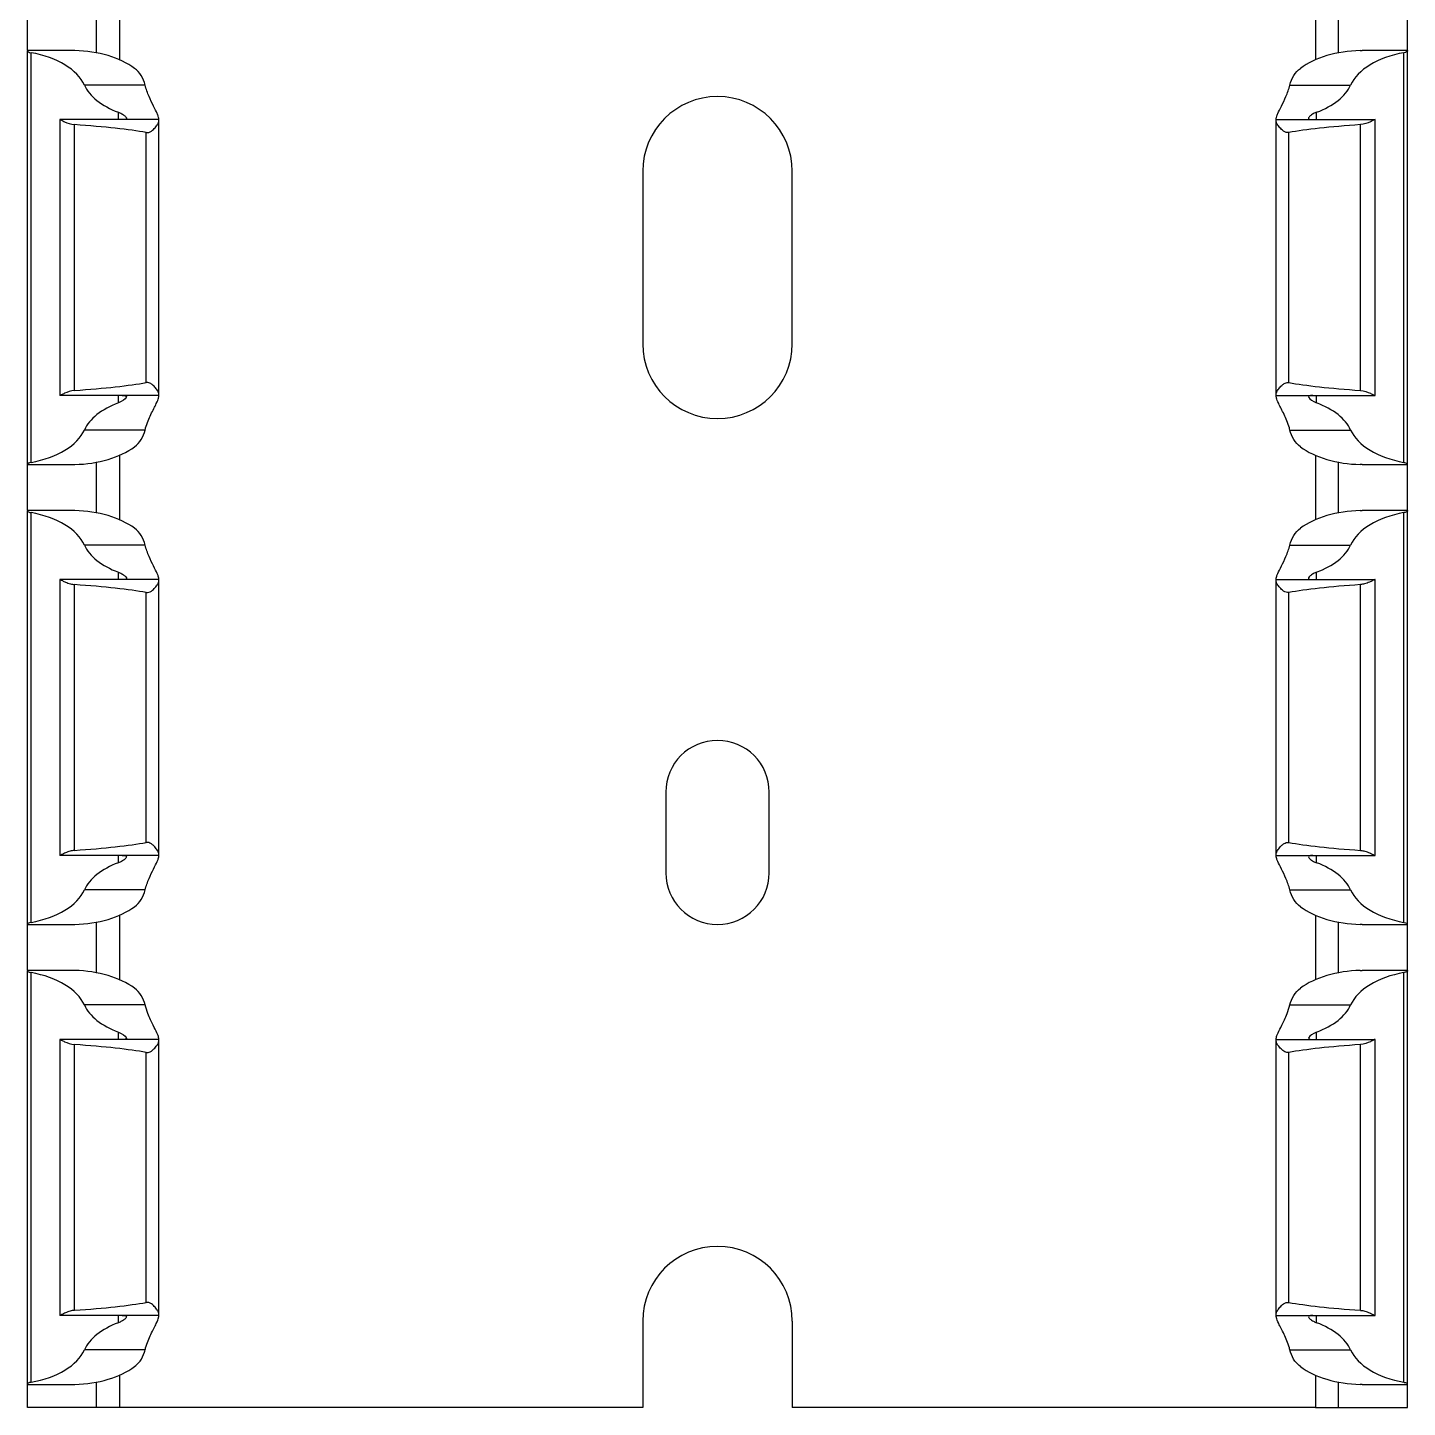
# Model space of a CAD drawing. Header units: millimetres. Extents: x -2573 to 2942, y -1220 to 2800.
# Drawn here: x 2882.4 to 2942.4, y 1462.6 to 1522.6 of the extents above; entities that cross this region are included whole.
import ezdxf

# ---------------------------------------------------------------- set-up
doc = ezdxf.new("R2010")
doc.units = ezdxf.units.MM

msp = doc.modelspace()

# ---------------------------------------------------------------- linework, layer by layer
at = {"linetype": 'Continuous', "lineweight": 30}
for p, q in [((2886.402, 1524.049), (2886.402, 1521.243)), ((2938.402, 1524.049), (2938.402, 1521.243)), ((2882.402, 1521.646), (2882.402, 1523.646)), ((2885.402, 1521.545), (2885.402, 1523.746)), ((2939.402, 1521.545), (2939.402, 1523.746)), ((2942.402, 1521.646), (2942.402, 1523.646)), ((2884.368, 1521.646), (2882.402, 1521.646)), ((2882.402, 1521.646), (2882.402, 1521.617)), ((2882.402, 1503.675), (2882.402, 1521.617)), ((2942.402, 1521.646), (2940.436, 1521.646)), ((2942.402, 1521.646), (2942.402, 1521.617)), ((2942.402, 1503.675), (2942.402, 1521.617)), ((2882.552, 1503.737), (2882.552, 1521.555)), ((2942.252, 1503.737), (2942.252, 1521.555)), ((2887.51, 1520.146), (2884.871, 1520.146)), ((2937.293, 1520.146), (2939.932, 1520.146)), ((2883.802, 1518.646), (2883.802, 1506.646)), ((2883.802, 1518.646), (2883.805, 1518.646)), ((2888.102, 1518.646), (2883.805, 1518.646)), ((2886.352, 1518.646), (2886.352, 1518.964)), ((2888.102, 1518.646), (2888.102, 1518.703)), ((2888.102, 1518.562), (2888.102, 1518.646)), ((2936.702, 1518.646), (2936.702, 1518.703)), ((2936.702, 1518.562), (2936.702, 1518.646)), ((2936.702, 1518.646), (2940.998, 1518.646)), ((2938.452, 1518.646), (2938.452, 1518.964)), ((2941.002, 1518.646), (2940.998, 1518.646)), ((2941.002, 1506.646), (2941.002, 1518.646)), ((2884.441, 1506.867), (2884.441, 1518.425)), ((2887.558, 1507.21), (2887.558, 1518.082)), ((2888.102, 1506.73), (2888.102, 1518.562)), ((2936.702, 1506.73), (2936.702, 1518.562)), ((2937.245, 1507.21), (2937.245, 1518.082)), ((2940.363, 1506.867), (2940.363, 1518.425)), ((2909.152, 1516.396), (2909.152, 1508.896)), ((2915.652, 1508.896), (2915.652, 1516.396)), ((2883.805, 1506.646), (2883.802, 1506.646)), ((2888.102, 1506.646), (2883.805, 1506.646)), ((2886.352, 1506.328), (2886.352, 1506.646)), ((2888.102, 1506.646), (2888.102, 1506.73)), ((2888.102, 1506.589), (2888.102, 1506.646)), ((2936.702, 1506.646), (2936.702, 1506.73)), ((2936.702, 1506.646), (2940.998, 1506.646)), ((2936.702, 1506.589), (2936.702, 1506.646)), ((2938.452, 1506.328), (2938.452, 1506.646)), ((2940.998, 1506.646), (2941.002, 1506.646)), ((2887.51, 1505.146), (2884.871, 1505.146)), ((2937.293, 1505.146), (2939.932, 1505.146)), ((2882.402, 1503.646), (2882.402, 1503.675)), ((2882.402, 1503.646), (2884.364, 1503.646)), ((2882.402, 1501.646), (2882.402, 1503.646)), ((2885.402, 1501.545), (2885.402, 1503.746)), ((2886.402, 1504.049), (2886.402, 1501.243)), ((2938.402, 1504.049), (2938.402, 1501.243)), ((2939.402, 1501.545), (2939.402, 1503.746)), ((2940.439, 1503.646), (2942.402, 1503.646)), ((2942.402, 1503.646), (2942.402, 1503.675)), ((2942.402, 1501.646), (2942.402, 1503.646)), ((2884.368, 1501.646), (2882.402, 1501.646)), ((2882.402, 1501.646), (2882.402, 1501.617)), ((2882.402, 1483.675), (2882.402, 1501.617)), ((2882.552, 1483.737), (2882.552, 1501.555)), ((2942.402, 1501.646), (2940.436, 1501.646)), ((2942.252, 1483.737), (2942.252, 1501.555)), ((2942.402, 1501.646), (2942.402, 1501.617)), ((2942.402, 1483.675), (2942.402, 1501.617)), ((2887.51, 1500.146), (2884.871, 1500.146)), ((2937.293, 1500.146), (2939.932, 1500.146)), ((2886.352, 1498.646), (2886.352, 1498.964)), ((2938.452, 1498.646), (2938.452, 1498.964)), ((2883.802, 1498.646), (2883.802, 1486.646)), ((2883.802, 1498.646), (2883.805, 1498.646)), ((2888.102, 1498.646), (2883.805, 1498.646)), ((2884.441, 1486.867), (2884.441, 1498.425)), ((2888.102, 1498.646), (2888.102, 1498.703)), ((2888.102, 1498.562), (2888.102, 1498.646)), ((2888.102, 1486.73), (2888.102, 1498.562)), ((2936.702, 1498.646), (2936.702, 1498.703)), ((2936.702, 1498.562), (2936.702, 1498.646)), ((2936.702, 1498.646), (2940.998, 1498.646)), ((2936.702, 1486.73), (2936.702, 1498.562)), ((2940.363, 1486.867), (2940.363, 1498.425)), ((2941.002, 1498.646), (2940.998, 1498.646)), ((2941.002, 1486.646), (2941.002, 1498.646)), ((2887.558, 1487.21), (2887.558, 1498.082)), ((2937.245, 1487.21), (2937.245, 1498.082)), ((2910.152, 1489.396), (2910.152, 1485.896)), ((2914.652, 1485.896), (2914.652, 1489.396)), ((2883.805, 1486.646), (2883.802, 1486.646)), ((2888.102, 1486.646), (2883.805, 1486.646)), ((2886.352, 1486.328), (2886.352, 1486.646)), ((2888.102, 1486.646), (2888.102, 1486.73)), ((2888.102, 1486.589), (2888.102, 1486.646)), ((2936.702, 1486.646), (2936.702, 1486.73)), ((2936.702, 1486.646), (2940.998, 1486.646)), ((2936.702, 1486.589), (2936.702, 1486.646)), ((2938.452, 1486.328), (2938.452, 1486.646)), ((2940.998, 1486.646), (2941.002, 1486.646)), ((2887.51, 1485.146), (2884.871, 1485.146)), ((2937.293, 1485.146), (2939.932, 1485.146)), ((2886.402, 1484.049), (2886.402, 1481.243)), ((2938.402, 1484.049), (2938.402, 1481.243)), ((2882.402, 1483.646), (2882.402, 1483.675)), ((2882.402, 1483.646), (2884.364, 1483.646)), ((2882.402, 1481.646), (2882.402, 1483.646)), ((2885.402, 1481.545), (2885.402, 1483.746)), ((2939.402, 1481.545), (2939.402, 1483.746)), ((2940.439, 1483.646), (2942.402, 1483.646)), ((2942.402, 1483.646), (2942.402, 1483.675)), ((2942.402, 1481.646), (2942.402, 1483.646)), ((2884.368, 1481.646), (2882.402, 1481.646)), ((2882.402, 1481.646), (2882.402, 1481.617)), ((2882.402, 1463.675), (2882.402, 1481.617)), ((2882.552, 1463.737), (2882.552, 1481.555)), ((2942.402, 1481.646), (2940.436, 1481.646)), ((2942.252, 1463.737), (2942.252, 1481.555)), ((2942.402, 1481.646), (2942.402, 1481.617)), ((2942.402, 1463.675), (2942.402, 1481.617)), ((2887.51, 1480.146), (2884.871, 1480.146)), ((2937.293, 1480.146), (2939.932, 1480.146)), ((2883.802, 1478.646), (2883.802, 1466.646)), ((2883.802, 1478.646), (2883.805, 1478.646)), ((2888.102, 1478.646), (2883.805, 1478.646)), ((2884.441, 1466.867), (2884.441, 1478.425)), ((2886.352, 1478.646), (2886.352, 1478.964)), ((2888.102, 1478.646), (2888.102, 1478.703)), ((2888.102, 1478.562), (2888.102, 1478.646)), ((2888.102, 1466.73), (2888.102, 1478.562)), ((2936.702, 1478.646), (2936.702, 1478.703)), ((2936.702, 1478.562), (2936.702, 1478.646)), ((2936.702, 1478.646), (2940.998, 1478.646)), ((2936.702, 1466.73), (2936.702, 1478.562)), ((2938.452, 1478.646), (2938.452, 1478.964)), ((2940.363, 1466.867), (2940.363, 1478.425)), ((2941.002, 1478.646), (2940.998, 1478.646)), ((2941.002, 1466.646), (2941.002, 1478.646)), ((2887.558, 1467.21), (2887.558, 1478.082)), ((2937.245, 1467.21), (2937.245, 1478.082)), ((2883.805, 1466.646), (2883.802, 1466.646)), ((2888.102, 1466.646), (2883.805, 1466.646)), ((2886.352, 1466.328), (2886.352, 1466.646)), ((2888.102, 1466.646), (2888.102, 1466.73)), ((2888.102, 1466.589), (2888.102, 1466.646)), ((2936.702, 1466.646), (2936.702, 1466.73)), ((2936.702, 1466.646), (2940.998, 1466.646)), ((2936.702, 1466.589), (2936.702, 1466.646)), ((2938.452, 1466.328), (2938.452, 1466.646)), ((2940.998, 1466.646), (2941.002, 1466.646)), ((2909.152, 1466.396), (2909.152, 1462.646)), ((2915.652, 1466.396), (2915.652, 1462.646)), ((2887.51, 1465.146), (2884.871, 1465.146)), ((2937.293, 1465.146), (2939.932, 1465.146)), ((2886.402, 1464.049), (2886.402, 1462.646)), ((2938.402, 1464.049), (2938.402, 1462.646)), ((2882.402, 1463.646), (2882.402, 1463.675)), ((2882.402, 1463.646), (2884.364, 1463.646)), ((2882.402, 1462.646), (2882.402, 1463.646)), ((2885.402, 1462.646), (2885.402, 1463.746)), ((2939.402, 1462.646), (2939.402, 1463.746)), ((2940.439, 1463.646), (2942.402, 1463.646)), ((2942.402, 1463.646), (2942.402, 1463.675)), ((2942.402, 1462.646), (2942.402, 1463.646)), ((2885.402, 1462.646), (2882.402, 1462.646)), ((2886.402, 1462.646), (2885.402, 1462.646)), ((2909.152, 1462.646), (2886.402, 1462.646)), ((2938.402, 1462.646), (2915.652, 1462.646)), ((2938.402, 1462.646), (2939.402, 1462.646)), ((2939.402, 1462.646), (2942.402, 1462.646))]:
    msp.add_line(p, q, dxfattribs=at)
for centre, radius, start, end in [((2912.402, 1516.396), 3.25, 0, 180), ((2912.402, 1508.896), 3.25, 180, 0), ((2912.402, 1489.396), 2.25, 0, 180), ((2912.402, 1485.896), 2.25, 180, 0), ((2912.402, 1466.396), 3.25, 0, 180)]:
    msp.add_arc(centre, radius, start, end, dxfattribs=at)
for centre, major_axis, ratio, start_param, end_param in [((2884.317, 1519.646), (3.464, 0), 0.57735, 0.660927, 1.531918), ((2940.486, 1519.646), (3.464, 0), 0.57735, 1.609674, 2.480666), ((2881.517, 1519.646), (3.464, 0), 0.57735, 0.25268, 1.267492), ((2943.286, 1519.646), (3.464, 0), 0.57735, 1.874101, 2.888912), ((2888.225, 1520.646), (3.464, 0), 0.57735, 3.394273, 4.140941), ((2936.578, 1520.646), (3.464, 0), 0.57735, 5.283837, 6.030505), ((2877.271, 1517.646), (11.43, 0), 0.087489, 0.451027, 0.892766), ((2947.532, 1517.646), (11.43, 0), 0.087489, 2.248826, 2.690566), ((2877.271, 1507.646), (11.43, 0), 0.087489, 5.390419, 5.832158), ((2947.532, 1507.646), (11.43, 0), 0.087489, 3.592619, 4.034359), ((2888.225, 1504.646), (3.464, 0), 0.57735, 2.142244, 2.888912), ((2936.578, 1504.646), (3.464, 0), 0.57735, 0.25268, 0.999349), ((2881.517, 1505.646), (3.464, 0), 0.57735, 5.015694, 6.030505), ((2943.286, 1505.646), (3.464, 0), 0.57735, 3.394273, 4.409084), ((2884.317, 1505.646), (3.464, 0), 0.57735, 4.751267, 5.622258), ((2940.486, 1505.646), (3.464, 0), 0.57735, 3.80252, 4.673511), ((2881.517, 1499.646), (3.464, 0), 0.57735, 0.25268, 1.267492), ((2884.317, 1499.646), (3.464, 0), 0.57735, 0.660927, 1.531918), ((2940.486, 1499.646), (3.464, 0), 0.57735, 1.609674, 2.480666), ((2943.286, 1499.646), (3.464, 0), 0.57735, 1.874101, 2.888912), ((2888.225, 1500.646), (3.464, 0), 0.57735, 3.394273, 4.140941), ((2936.578, 1500.646), (3.464, 0), 0.57735, 5.283837, 6.030505), ((2877.271, 1497.646), (11.43, 0), 0.087489, 0.451027, 0.892766), ((2947.532, 1497.646), (11.43, 0), 0.087489, 2.248826, 2.690566), ((2877.271, 1487.646), (11.43, 0), 0.087489, 5.390419, 5.832158), ((2947.532, 1487.646), (11.43, 0), 0.087489, 3.592619, 4.034359), ((2888.225, 1484.646), (3.464, 0), 0.57735, 2.142244, 2.888912), ((2936.578, 1484.646), (3.464, 0), 0.57735, 0.25268, 0.999349), ((2881.517, 1485.646), (3.464, 0), 0.57735, 5.015694, 6.030505), ((2943.286, 1485.646), (3.464, 0), 0.57735, 3.394273, 4.409084), ((2884.317, 1485.646), (3.464, 0), 0.57735, 4.751267, 5.622258), ((2940.486, 1485.646), (3.464, 0), 0.57735, 3.80252, 4.673511), ((2881.517, 1479.646), (3.464, 0), 0.57735, 0.25268, 1.267492), ((2884.317, 1479.646), (3.464, 0), 0.57735, 0.660927, 1.531918), ((2940.486, 1479.646), (3.464, 0), 0.57735, 1.609674, 2.480666), ((2943.286, 1479.646), (3.464, 0), 0.57735, 1.874101, 2.888912), ((2888.225, 1480.646), (3.464, 0), 0.57735, 3.394273, 4.140941), ((2936.578, 1480.646), (3.464, 0), 0.57735, 5.283837, 6.030505), ((2877.271, 1477.646), (11.43, 0), 0.087489, 0.451027, 0.892766), ((2947.532, 1477.646), (11.43, 0), 0.087489, 2.248826, 2.690566), ((2877.271, 1467.646), (11.43, 0), 0.087489, 5.390419, 5.832158), ((2947.532, 1467.646), (11.43, 0), 0.087489, 3.592619, 4.034359), ((2888.225, 1464.646), (3.464, 0), 0.57735, 2.142244, 2.888912), ((2936.578, 1464.646), (3.464, 0), 0.57735, 0.25268, 0.999349), ((2881.517, 1465.646), (3.464, 0), 0.57735, 5.015694, 6.030505), ((2943.286, 1465.646), (3.464, 0), 0.57735, 3.394273, 4.409084), ((2884.317, 1465.646), (3.464, 0), 0.57735, 4.751267, 5.622258), ((2940.486, 1465.646), (3.464, 0), 0.57735, 3.80252, 4.673511)]:
    msp.add_ellipse(centre, major_axis=major_axis, ratio=ratio, start_param=start_param, end_param=end_param, dxfattribs=at)
for points, knots in [([(2882.402, 1521.617), (2882.402, 1521.608), (2882.416, 1521.597), (2882.468, 1521.574), (2882.506, 1521.563), (2882.552, 1521.555)], [0, 0, 0, 0, 0.5, 0.5, 1, 1, 1, 1]), ([(2884.452, 1521.644), (2884.439, 1521.645), (2884.406, 1521.645), (2884.382, 1521.646), (2884.368, 1521.646)], [0, 0, 0, 0, 0.38156, 1, 1, 1, 1]), ([(2940.352, 1521.644), (2940.364, 1521.645), (2940.397, 1521.645), (2940.421, 1521.646), (2940.436, 1521.646)], [0, 0, 0, 0, 0.38156, 1, 1, 1, 1]), ([(2942.402, 1521.617), (2942.402, 1521.608), (2942.388, 1521.597), (2942.336, 1521.574), (2942.298, 1521.563), (2942.252, 1521.555)], [0, 0, 0, 0, 0.5, 0.5, 1, 1, 1, 1]), ([(2887.51, 1520.146), (2887.473, 1520.294), (2887.417, 1520.435), (2887.264, 1520.681), (2887.167, 1520.788), (2887.052, 1520.874)], [0, 0, 0, 0, 0.5, 0.5, 1, 1, 1, 1]), ([(2937.293, 1520.146), (2937.33, 1520.294), (2937.386, 1520.435), (2937.539, 1520.681), (2937.636, 1520.788), (2937.752, 1520.874)], [0, 0, 0, 0, 0.5, 0.5, 1, 1, 1, 1]), ([(2888.102, 1518.703), (2888.102, 1518.725), (2888.096, 1518.754), (2888.074, 1518.823), (2888.058, 1518.863), (2887.997, 1519), (2887.941, 1519.11), (2887.815, 1519.361), (2887.747, 1519.5), (2887.616, 1519.805), (2887.554, 1519.97), (2887.51, 1520.146)], [0, 0, 0, 0, 0.125, 0.125, 0.25, 0.25, 0.5, 0.5, 0.75, 0.75, 1, 1, 1, 1]), ([(2936.702, 1518.703), (2936.702, 1518.725), (2936.708, 1518.754), (2936.73, 1518.823), (2936.746, 1518.863), (2936.807, 1519), (2936.862, 1519.11), (2936.988, 1519.361), (2937.057, 1519.5), (2937.187, 1519.805), (2937.249, 1519.97), (2937.293, 1520.146)], [0, 0, 0, 0, 0.125, 0.125, 0.25, 0.25, 0.5, 0.5, 0.75, 0.75, 1, 1, 1, 1]), ([(2883.805, 1518.646), (2883.814, 1518.646), (2883.837, 1518.635), (2883.908, 1518.6), (2883.956, 1518.575), (2884.124, 1518.496), (2884.274, 1518.436), (2884.441, 1518.425)], [0, 0, 0, 0, 0.25, 0.25, 0.5, 0.5, 1, 1, 1, 1]), ([(2886.352, 1518.964), (2886.373, 1518.955), (2886.458, 1518.922), (2886.585, 1518.848), (2886.692, 1518.754), (2886.713, 1518.683), (2886.652, 1518.65), (2886.559, 1518.647), (2886.515, 1518.646)], [0, 0, 0, 0, 0.061102, 0.242588, 0.448573, 0.652498, 0.836792, 1, 1, 1, 1]), ([(2938.452, 1518.964), (2938.43, 1518.955), (2938.346, 1518.922), (2938.218, 1518.848), (2938.112, 1518.754), (2938.09, 1518.683), (2938.152, 1518.65), (2938.244, 1518.647), (2938.288, 1518.646)], [0, 0, 0, 0, 0.061102, 0.242588, 0.448573, 0.652498, 0.836792, 1, 1, 1, 1]), ([(2940.998, 1518.646), (2940.99, 1518.646), (2940.966, 1518.635), (2940.896, 1518.6), (2940.848, 1518.575), (2940.679, 1518.496), (2940.529, 1518.436), (2940.363, 1518.425)], [0, 0, 0, 0, 0.25, 0.25, 0.5, 0.5, 1, 1, 1, 1]), ([(2887.558, 1518.082), (2887.598, 1518.075), (2887.64, 1518.078), (2887.718, 1518.102), (2887.753, 1518.122), (2887.849, 1518.188), (2887.901, 1518.24), (2887.993, 1518.343), (2888.03, 1518.394), (2888.085, 1518.487), (2888.102, 1518.529), (2888.102, 1518.562)], [0, 0, 0, 0, 0.125, 0.125, 0.25, 0.25, 0.5, 0.5, 0.75, 0.75, 1, 1, 1, 1]), ([(2937.245, 1518.082), (2937.205, 1518.075), (2937.163, 1518.078), (2937.086, 1518.102), (2937.051, 1518.122), (2936.954, 1518.188), (2936.902, 1518.24), (2936.811, 1518.343), (2936.773, 1518.394), (2936.718, 1518.487), (2936.702, 1518.529), (2936.702, 1518.562)], [0, 0, 0, 0, 0.125, 0.125, 0.25, 0.25, 0.5, 0.5, 0.75, 0.75, 1, 1, 1, 1]), ([(2888.102, 1506.73), (2888.097, 1506.754), (2888.087, 1506.812), (2888.003, 1506.94), (2887.888, 1507.069), (2887.772, 1507.161), (2887.68, 1507.206), (2887.607, 1507.217), (2887.57, 1507.212), (2887.558, 1507.21)], [0, 0, 0, 0, 0.16384, 0.401473, 0.643547, 0.778474, 0.884702, 0.962578, 1, 1, 1, 1]), ([(2936.702, 1506.73), (2936.706, 1506.754), (2936.716, 1506.812), (2936.801, 1506.94), (2936.915, 1507.069), (2937.031, 1507.161), (2937.123, 1507.206), (2937.196, 1507.217), (2937.233, 1507.212), (2937.245, 1507.21)], [0, 0, 0, 0, 0.16384, 0.401473, 0.643547, 0.778474, 0.884702, 0.962578, 1, 1, 1, 1]), ([(2884.441, 1506.867), (2884.274, 1506.855), (2884.124, 1506.795), (2883.955, 1506.717), (2883.908, 1506.692), (2883.837, 1506.657), (2883.814, 1506.646), (2883.805, 1506.646)], [0, 0, 0, 0, 0.5, 0.5, 0.75, 0.75, 1, 1, 1, 1]), ([(2886.515, 1506.646), (2886.589, 1506.646), (2886.644, 1506.641), (2886.704, 1506.611), (2886.709, 1506.587), (2886.655, 1506.491), (2886.53, 1506.394), (2886.352, 1506.328)], [0, 0, 0, 0, 0.25, 0.25, 0.5, 0.5, 1, 1, 1, 1]), ([(2938.288, 1506.646), (2938.214, 1506.646), (2938.159, 1506.641), (2938.099, 1506.611), (2938.094, 1506.587), (2938.148, 1506.491), (2938.273, 1506.394), (2938.452, 1506.328)], [0, 0, 0, 0, 0.25, 0.25, 0.5, 0.5, 1, 1, 1, 1]), ([(2940.363, 1506.867), (2940.529, 1506.855), (2940.679, 1506.795), (2940.848, 1506.717), (2940.895, 1506.692), (2940.966, 1506.657), (2940.99, 1506.646), (2940.998, 1506.646)], [0, 0, 0, 0, 0.5, 0.5, 0.75, 0.75, 1, 1, 1, 1]), ([(2887.51, 1505.146), (2887.518, 1505.176), (2887.583, 1505.423), (2887.769, 1505.848), (2887.997, 1506.286), (2888.094, 1506.508), (2888.1, 1506.573), (2888.102, 1506.589)], [0, 0, 0, 0, 0.043601, 0.35389, 0.672589, 0.920219, 1, 1, 1, 1]), ([(2937.293, 1505.146), (2937.285, 1505.176), (2937.22, 1505.423), (2937.034, 1505.848), (2936.806, 1506.286), (2936.709, 1506.508), (2936.703, 1506.573), (2936.702, 1506.589)], [0, 0, 0, 0, 0.043601, 0.35389, 0.672589, 0.920219, 1, 1, 1, 1]), ([(2887.052, 1504.418), (2887.167, 1504.504), (2887.264, 1504.61), (2887.417, 1504.857), (2887.473, 1504.997), (2887.51, 1505.146)], [0, 0, 0, 0, 0.5, 0.5, 1, 1, 1, 1]), ([(2937.752, 1504.418), (2937.637, 1504.504), (2937.539, 1504.61), (2937.386, 1504.857), (2937.331, 1504.997), (2937.293, 1505.146)], [0, 0, 0, 0, 0.5, 0.5, 1, 1, 1, 1]), ([(2882.552, 1503.737), (2882.541, 1503.735), (2882.503, 1503.728), (2882.448, 1503.711), (2882.408, 1503.69), (2882.404, 1503.679), (2882.402, 1503.675)], [0, 0, 0, 0, 0.117648, 0.43094, 0.757402, 1, 1, 1, 1]), ([(2884.364, 1503.646), (2884.365, 1503.646), (2884.381, 1503.645), (2884.416, 1503.647), (2884.448, 1503.647), (2884.452, 1503.647)], [0, 0, 0, 0, 0.038177, 0.8889219, 1, 1, 1, 1]), ([(2940.439, 1503.646), (2940.439, 1503.646), (2940.422, 1503.645), (2940.388, 1503.647), (2940.355, 1503.647), (2940.352, 1503.647)], [0, 0, 0, 0, 0.038177, 0.8889219, 1, 1, 1, 1]), ([(2942.252, 1503.737), (2942.262, 1503.735), (2942.301, 1503.728), (2942.355, 1503.711), (2942.395, 1503.69), (2942.4, 1503.679), (2942.402, 1503.675)], [0, 0, 0, 0, 0.117648, 0.43094, 0.757402, 1, 1, 1, 1]), ([(2882.402, 1501.617), (2882.405, 1501.611), (2882.412, 1501.598), (2882.465, 1501.575), (2882.519, 1501.56), (2882.55, 1501.555), (2882.552, 1501.555)], [0, 0, 0, 0, 0.3271154, 0.6540455, 0.9845819, 1, 1, 1, 1]), ([(2884.452, 1501.644), (2884.439, 1501.645), (2884.406, 1501.645), (2884.382, 1501.646), (2884.368, 1501.646)], [0, 0, 0, 0, 0.38156, 1, 1, 1, 1]), ([(2940.352, 1501.644), (2940.364, 1501.645), (2940.397, 1501.645), (2940.421, 1501.646), (2940.436, 1501.646)], [0, 0, 0, 0, 0.38156, 1, 1, 1, 1]), ([(2942.402, 1501.617), (2942.398, 1501.611), (2942.391, 1501.598), (2942.338, 1501.575), (2942.284, 1501.56), (2942.253, 1501.555), (2942.252, 1501.555)], [0, 0, 0, 0, 0.3271154, 0.6540455, 0.9845819, 1, 1, 1, 1]), ([(2887.51, 1500.146), (2887.473, 1500.294), (2887.417, 1500.435), (2887.264, 1500.681), (2887.167, 1500.788), (2887.052, 1500.874)], [0, 0, 0, 0, 0.5, 0.5, 1, 1, 1, 1]), ([(2937.293, 1500.146), (2937.33, 1500.294), (2937.386, 1500.435), (2937.539, 1500.681), (2937.636, 1500.788), (2937.752, 1500.874)], [0, 0, 0, 0, 0.5, 0.5, 1, 1, 1, 1]), ([(2888.102, 1498.703), (2888.102, 1498.725), (2888.096, 1498.754), (2888.074, 1498.823), (2888.058, 1498.863), (2887.997, 1499), (2887.941, 1499.11), (2887.815, 1499.361), (2887.747, 1499.5), (2887.616, 1499.805), (2887.554, 1499.97), (2887.51, 1500.146)], [0, 0, 0, 0, 0.125, 0.125, 0.25, 0.25, 0.5, 0.5, 0.75, 0.75, 1, 1, 1, 1]), ([(2936.702, 1498.703), (2936.702, 1498.725), (2936.708, 1498.754), (2936.73, 1498.823), (2936.746, 1498.863), (2936.807, 1499), (2936.862, 1499.11), (2936.988, 1499.361), (2937.057, 1499.5), (2937.187, 1499.805), (2937.249, 1499.97), (2937.293, 1500.146)], [0, 0, 0, 0, 0.125, 0.125, 0.25, 0.25, 0.5, 0.5, 0.75, 0.75, 1, 1, 1, 1]), ([(2886.352, 1498.964), (2886.373, 1498.955), (2886.458, 1498.922), (2886.585, 1498.848), (2886.692, 1498.754), (2886.713, 1498.683), (2886.652, 1498.65), (2886.559, 1498.647), (2886.515, 1498.646)], [0, 0, 0, 0, 0.061102, 0.24258, 0.448574, 0.6525, 0.836792, 1, 1, 1, 1]), ([(2938.452, 1498.964), (2938.43, 1498.955), (2938.346, 1498.922), (2938.218, 1498.848), (2938.112, 1498.754), (2938.09, 1498.683), (2938.152, 1498.65), (2938.244, 1498.647), (2938.288, 1498.646)], [0, 0, 0, 0, 0.061102, 0.24258, 0.448574, 0.6525, 0.836792, 1, 1, 1, 1]), ([(2883.805, 1498.646), (2883.812, 1498.644), (2883.83, 1498.64), (2883.911, 1498.598), (2884.054, 1498.527), (2884.236, 1498.453), (2884.38, 1498.433), (2884.441, 1498.425)], [0, 0, 0, 0, 0.135393, 0.340151, 0.559254, 0.813316, 1, 1, 1, 1]), ([(2887.558, 1498.082), (2887.598, 1498.075), (2887.64, 1498.078), (2887.718, 1498.102), (2887.753, 1498.122), (2887.849, 1498.188), (2887.901, 1498.24), (2887.993, 1498.343), (2888.03, 1498.394), (2888.085, 1498.487), (2888.102, 1498.529), (2888.102, 1498.562)], [0, 0, 0, 0, 0.125, 0.125, 0.25, 0.25, 0.5, 0.5, 0.75, 0.75, 1, 1, 1, 1]), ([(2937.245, 1498.082), (2937.205, 1498.075), (2937.163, 1498.078), (2937.086, 1498.102), (2937.051, 1498.122), (2936.954, 1498.188), (2936.902, 1498.24), (2936.811, 1498.343), (2936.773, 1498.394), (2936.718, 1498.487), (2936.702, 1498.529), (2936.702, 1498.562)], [0, 0, 0, 0, 0.125, 0.125, 0.25, 0.25, 0.5, 0.5, 0.75, 0.75, 1, 1, 1, 1]), ([(2940.998, 1498.646), (2940.991, 1498.644), (2940.973, 1498.64), (2940.893, 1498.598), (2940.749, 1498.527), (2940.567, 1498.453), (2940.424, 1498.433), (2940.363, 1498.425)], [0, 0, 0, 0, 0.135393, 0.340151, 0.559254, 0.813316, 1, 1, 1, 1]), ([(2884.441, 1486.867), (2884.437, 1486.867), (2884.371, 1486.862), (2884.228, 1486.833), (2884.039, 1486.759), (2883.893, 1486.685), (2883.823, 1486.649), (2883.809, 1486.647), (2883.805, 1486.646)], [0, 0, 0, 0, 0.012017, 0.198652, 0.447303, 0.698711, 0.909613, 1, 1, 1, 1]), ([(2888.102, 1486.73), (2888.097, 1486.754), (2888.087, 1486.812), (2888.003, 1486.94), (2887.888, 1487.069), (2887.772, 1487.161), (2887.68, 1487.206), (2887.607, 1487.217), (2887.57, 1487.212), (2887.558, 1487.21)], [0, 0, 0, 0, 0.163828, 0.401484, 0.643562, 0.778473, 0.884704, 0.962581, 1, 1, 1, 1]), ([(2936.702, 1486.73), (2936.706, 1486.754), (2936.716, 1486.812), (2936.801, 1486.94), (2936.915, 1487.069), (2937.031, 1487.161), (2937.123, 1487.206), (2937.196, 1487.217), (2937.233, 1487.212), (2937.245, 1487.21)], [0, 0, 0, 0, 0.163828, 0.401484, 0.643562, 0.778473, 0.884704, 0.962581, 1, 1, 1, 1]), ([(2940.363, 1486.867), (2940.367, 1486.867), (2940.432, 1486.862), (2940.576, 1486.833), (2940.764, 1486.759), (2940.91, 1486.685), (2940.98, 1486.649), (2940.994, 1486.647), (2940.998, 1486.646)], [0, 0, 0, 0, 0.012017, 0.198652, 0.447303, 0.698711, 0.909613, 1, 1, 1, 1]), ([(2886.515, 1486.646), (2886.552, 1486.645), (2886.637, 1486.643), (2886.703, 1486.618), (2886.705, 1486.564), (2886.635, 1486.484), (2886.513, 1486.397), (2886.399, 1486.348), (2886.352, 1486.328)], [0, 0, 0, 0, 0.1358564, 0.3122278, 0.4850942, 0.664266, 0.8597618, 1, 1, 1, 1]), ([(2887.51, 1485.146), (2887.554, 1485.323), (2887.616, 1485.488), (2887.747, 1485.791), (2887.816, 1485.932), (2887.941, 1486.181), (2887.997, 1486.292), (2888.057, 1486.428), (2888.073, 1486.468), (2888.096, 1486.537), (2888.102, 1486.566), (2888.102, 1486.589)], [0, 0, 0, 0, 0.25, 0.25, 0.5, 0.5, 0.75, 0.75, 0.875, 0.875, 1, 1, 1, 1]), ([(2937.293, 1485.146), (2937.249, 1485.323), (2937.187, 1485.488), (2937.057, 1485.791), (2936.987, 1485.932), (2936.863, 1486.181), (2936.806, 1486.292), (2936.746, 1486.428), (2936.73, 1486.468), (2936.708, 1486.537), (2936.702, 1486.566), (2936.702, 1486.589)], [0, 0, 0, 0, 0.25, 0.25, 0.5, 0.5, 0.75, 0.75, 0.875, 0.875, 1, 1, 1, 1]), ([(2938.288, 1486.646), (2938.251, 1486.645), (2938.166, 1486.643), (2938.1, 1486.618), (2938.098, 1486.564), (2938.168, 1486.484), (2938.29, 1486.397), (2938.404, 1486.348), (2938.452, 1486.328)], [0, 0, 0, 0, 0.1358564, 0.3122278, 0.4850942, 0.664266, 0.8597618, 1, 1, 1, 1]), ([(2887.052, 1484.418), (2887.167, 1484.504), (2887.264, 1484.61), (2887.417, 1484.857), (2887.473, 1484.997), (2887.51, 1485.146)], [0, 0, 0, 0, 0.5, 0.5, 1, 1, 1, 1]), ([(2937.752, 1484.418), (2937.637, 1484.504), (2937.539, 1484.61), (2937.386, 1484.857), (2937.331, 1484.997), (2937.293, 1485.146)], [0, 0, 0, 0, 0.5, 0.5, 1, 1, 1, 1]), ([(2882.552, 1483.737), (2882.506, 1483.729), (2882.468, 1483.718), (2882.416, 1483.695), (2882.402, 1483.684), (2882.402, 1483.675)], [0, 0, 0, 0, 0.5, 0.5, 1, 1, 1, 1]), ([(2884.364, 1483.646), (2884.365, 1483.646), (2884.381, 1483.645), (2884.416, 1483.647), (2884.448, 1483.647), (2884.452, 1483.647)], [0, 0, 0, 0, 0.038181, 0.888918, 1, 1, 1, 1]), ([(2940.439, 1483.646), (2940.439, 1483.646), (2940.422, 1483.645), (2940.388, 1483.647), (2940.355, 1483.647), (2940.352, 1483.647)], [0, 0, 0, 0, 0.038181, 0.888918, 1, 1, 1, 1]), ([(2942.252, 1483.737), (2942.297, 1483.729), (2942.336, 1483.718), (2942.388, 1483.695), (2942.402, 1483.684), (2942.402, 1483.675)], [0, 0, 0, 0, 0.5, 0.5, 1, 1, 1, 1]), ([(2882.402, 1481.617), (2882.405, 1481.611), (2882.412, 1481.598), (2882.465, 1481.575), (2882.519, 1481.561), (2882.55, 1481.555), (2882.552, 1481.555)], [0, 0, 0, 0, 0.327128, 0.654054, 0.984568, 1, 1, 1, 1]), ([(2884.452, 1481.644), (2884.439, 1481.645), (2884.406, 1481.645), (2884.382, 1481.646), (2884.368, 1481.646)], [0, 0, 0, 0, 0.381564, 1, 1, 1, 1]), ([(2940.352, 1481.644), (2940.364, 1481.645), (2940.397, 1481.645), (2940.421, 1481.646), (2940.436, 1481.646)], [0, 0, 0, 0, 0.381564, 1, 1, 1, 1]), ([(2942.402, 1481.617), (2942.398, 1481.611), (2942.391, 1481.598), (2942.338, 1481.575), (2942.284, 1481.561), (2942.253, 1481.555), (2942.252, 1481.555)], [0, 0, 0, 0, 0.327128, 0.654054, 0.984568, 1, 1, 1, 1]), ([(2887.51, 1480.146), (2887.473, 1480.294), (2887.417, 1480.435), (2887.264, 1480.681), (2887.167, 1480.788), (2887.052, 1480.874)], [0, 0, 0, 0, 0.5, 0.5, 1, 1, 1, 1]), ([(2937.293, 1480.146), (2937.33, 1480.294), (2937.386, 1480.435), (2937.539, 1480.681), (2937.636, 1480.788), (2937.752, 1480.874)], [0, 0, 0, 0, 0.5, 0.5, 1, 1, 1, 1]), ([(2888.102, 1478.703), (2888.101, 1478.713), (2888.098, 1478.765), (2888.034, 1478.927), (2887.86, 1479.272), (2887.649, 1479.689), (2887.549, 1480.019), (2887.51, 1480.146)], [0, 0, 0, 0, 0.052332, 0.272788, 0.517653, 0.814951, 1, 1, 1, 1]), ([(2936.702, 1478.703), (2936.702, 1478.713), (2936.706, 1478.765), (2936.77, 1478.927), (2936.943, 1479.272), (2937.154, 1479.689), (2937.255, 1480.019), (2937.293, 1480.146)], [0, 0, 0, 0, 0.052332, 0.272788, 0.517653, 0.814951, 1, 1, 1, 1]), ([(2883.805, 1478.646), (2883.814, 1478.646), (2883.837, 1478.635), (2883.908, 1478.6), (2883.956, 1478.575), (2884.124, 1478.496), (2884.274, 1478.436), (2884.441, 1478.425)], [0, 0, 0, 0, 0.25, 0.25, 0.5, 0.5, 1, 1, 1, 1]), ([(2886.352, 1478.964), (2886.531, 1478.897), (2886.656, 1478.8), (2886.709, 1478.705), (2886.704, 1478.68), (2886.644, 1478.651), (2886.59, 1478.646), (2886.515, 1478.646)], [0, 0, 0, 0, 0.5, 0.5, 0.75, 0.75, 1, 1, 1, 1]), ([(2887.558, 1478.082), (2887.575, 1478.08), (2887.617, 1478.075), (2887.698, 1478.092), (2887.814, 1478.156), (2887.94, 1478.277), (2888.048, 1478.415), (2888.097, 1478.511), (2888.101, 1478.551), (2888.102, 1478.562)], [0, 0, 0, 0, 0.05256, 0.130506, 0.247862, 0.469463, 0.7124, 0.920773, 1, 1, 1, 1]), ([(2937.245, 1478.082), (2937.228, 1478.08), (2937.186, 1478.075), (2937.106, 1478.092), (2936.99, 1478.156), (2936.863, 1478.277), (2936.756, 1478.415), (2936.706, 1478.511), (2936.703, 1478.551), (2936.702, 1478.562)], [0, 0, 0, 0, 0.05256, 0.130506, 0.247862, 0.469463, 0.7124, 0.920773, 1, 1, 1, 1]), ([(2938.452, 1478.964), (2938.272, 1478.897), (2938.148, 1478.8), (2938.094, 1478.705), (2938.099, 1478.68), (2938.159, 1478.651), (2938.214, 1478.646), (2938.288, 1478.646)], [0, 0, 0, 0, 0.5, 0.5, 0.75, 0.75, 1, 1, 1, 1]), ([(2940.998, 1478.646), (2940.99, 1478.646), (2940.966, 1478.635), (2940.896, 1478.6), (2940.848, 1478.575), (2940.679, 1478.496), (2940.529, 1478.436), (2940.363, 1478.425)], [0, 0, 0, 0, 0.25, 0.25, 0.5, 0.5, 1, 1, 1, 1]), ([(2888.102, 1466.73), (2888.102, 1466.763), (2888.085, 1466.805), (2888.03, 1466.898), (2887.992, 1466.949), (2887.902, 1467.051), (2887.849, 1467.104), (2887.752, 1467.17), (2887.718, 1467.189), (2887.64, 1467.214), (2887.598, 1467.217), (2887.558, 1467.21)], [0, 0, 0, 0, 0.25, 0.25, 0.5, 0.5, 0.75, 0.75, 0.875, 0.875, 1, 1, 1, 1]), ([(2936.702, 1466.73), (2936.702, 1466.763), (2936.719, 1466.805), (2936.773, 1466.898), (2936.811, 1466.949), (2936.902, 1467.051), (2936.955, 1467.104), (2937.051, 1467.17), (2937.086, 1467.189), (2937.163, 1467.214), (2937.205, 1467.217), (2937.245, 1467.21)], [0, 0, 0, 0, 0.25, 0.25, 0.5, 0.5, 0.75, 0.75, 0.875, 0.875, 1, 1, 1, 1]), ([(2884.441, 1466.867), (2884.437, 1466.867), (2884.371, 1466.862), (2884.228, 1466.834), (2884.039, 1466.759), (2883.893, 1466.685), (2883.823, 1466.649), (2883.809, 1466.647), (2883.805, 1466.646)], [0, 0, 0, 0, 0.01202, 0.198655, 0.447306, 0.698707, 0.909614, 1, 1, 1, 1]), ([(2886.515, 1466.646), (2886.552, 1466.645), (2886.637, 1466.643), (2886.703, 1466.618), (2886.705, 1466.564), (2886.635, 1466.484), (2886.513, 1466.397), (2886.399, 1466.348), (2886.352, 1466.328)], [0, 0, 0, 0, 0.135856, 0.312224, 0.485089, 0.66426, 0.859763, 1, 1, 1, 1]), ([(2887.51, 1465.146), (2887.518, 1465.176), (2887.583, 1465.423), (2887.769, 1465.848), (2887.997, 1466.286), (2888.094, 1466.508), (2888.1, 1466.573), (2888.102, 1466.589)], [0, 0, 0, 0, 0.043589, 0.353891, 0.672583, 0.920215, 1, 1, 1, 1]), ([(2937.293, 1465.146), (2937.285, 1465.176), (2937.22, 1465.423), (2937.034, 1465.848), (2936.806, 1466.286), (2936.709, 1466.508), (2936.703, 1466.573), (2936.702, 1466.589)], [0, 0, 0, 0, 0.043589, 0.353891, 0.672583, 0.920215, 1, 1, 1, 1]), ([(2938.288, 1466.646), (2938.251, 1466.645), (2938.166, 1466.643), (2938.1, 1466.618), (2938.098, 1466.564), (2938.168, 1466.484), (2938.29, 1466.397), (2938.404, 1466.348), (2938.452, 1466.328)], [0, 0, 0, 0, 0.135856, 0.312224, 0.485089, 0.66426, 0.859763, 1, 1, 1, 1]), ([(2940.363, 1466.867), (2940.367, 1466.867), (2940.432, 1466.862), (2940.576, 1466.834), (2940.764, 1466.759), (2940.91, 1466.685), (2940.98, 1466.649), (2940.994, 1466.647), (2940.998, 1466.646)], [0, 0, 0, 0, 0.01202, 0.198655, 0.447306, 0.698707, 0.909614, 1, 1, 1, 1]), ([(2887.052, 1464.418), (2887.137, 1464.494), (2887.327, 1464.663), (2887.454, 1464.937), (2887.501, 1465.113), (2887.51, 1465.146)], [0, 0, 0, 0, 0.399203, 0.889602, 1, 1, 1, 1]), ([(2937.752, 1464.418), (2937.666, 1464.494), (2937.476, 1464.663), (2937.35, 1464.937), (2937.302, 1465.113), (2937.293, 1465.146)], [0, 0, 0, 0, 0.399203, 0.889602, 1, 1, 1, 1]), ([(2882.552, 1463.737), (2882.541, 1463.735), (2882.503, 1463.728), (2882.448, 1463.711), (2882.408, 1463.69), (2882.404, 1463.679), (2882.402, 1463.675)], [0, 0, 0, 0, 0.117648, 0.43096, 0.757401, 1, 1, 1, 1]), ([(2884.364, 1463.646), (2884.365, 1463.646), (2884.381, 1463.645), (2884.416, 1463.647), (2884.448, 1463.647), (2884.452, 1463.647)], [0, 0, 0, 0, 0.038177, 0.8889219, 1, 1, 1, 1]), ([(2940.439, 1463.646), (2940.439, 1463.646), (2940.422, 1463.645), (2940.388, 1463.647), (2940.355, 1463.647), (2940.352, 1463.647)], [0, 0, 0, 0, 0.038177, 0.8889219, 1, 1, 1, 1]), ([(2942.252, 1463.737), (2942.262, 1463.735), (2942.301, 1463.728), (2942.355, 1463.711), (2942.395, 1463.69), (2942.4, 1463.679), (2942.402, 1463.675)], [0, 0, 0, 0, 0.117648, 0.43096, 0.757401, 1, 1, 1, 1])]:
    msp.add_open_spline(points, degree=3, knots=knots, dxfattribs=at)

doc.saveas('drawing.dxf')
